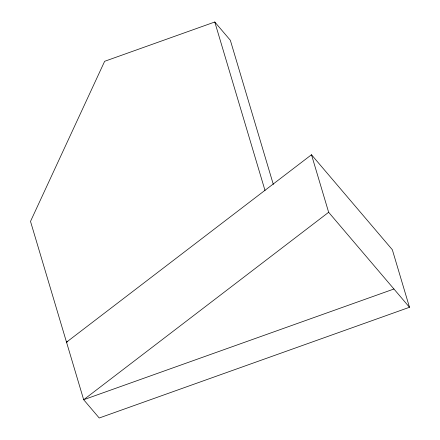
<?xml version="1.0" encoding="UTF-8"?>
<svg xmlns="http://www.w3.org/2000/svg" width="440" height="440" viewBox="0 0 440 440"><rect width="100%" height="100%" fill="white"/><g stroke="black" fill="none" stroke-linecap="round" stroke-linejoin="round"><path stroke-width="0.66" d="M273.312 184.426L230.34 40.277L214.786 22L104.643 61.303L30.509 221.392L83.672 399.724L99.226 418L409.492 307.28L392.337 249.733L311.487 154.743L66.517 342.172L67.81 341.715M311.487 154.743L328.647 212.289L83.672 399.724L393.938 289.003M328.647 212.289L409.492 307.28M214.786 22L265.018 190.504"/></g></svg>
